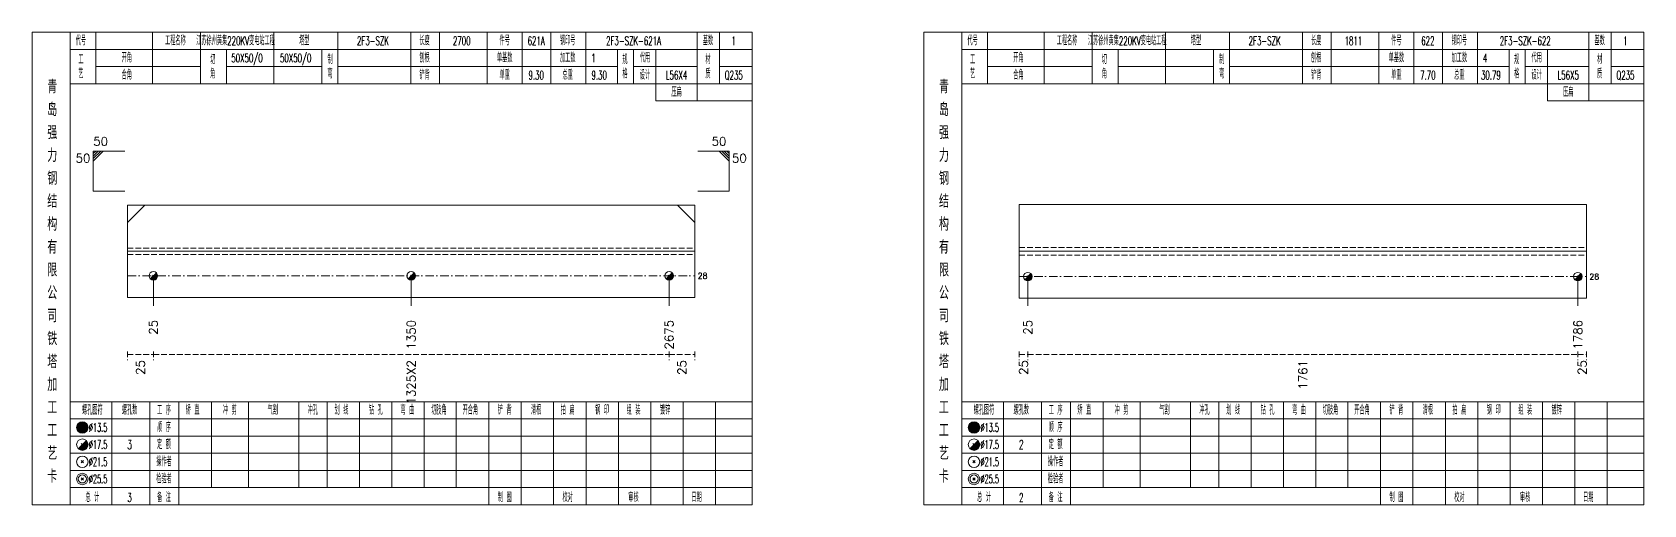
# Model space of a CAD drawing. Extents: x 0 to 4623, y -1159 to 4890.
# Drawn here: x 623 to 1186, y 1800 to 1965 of the extents above; entities that cross this region are included whole.
import ezdxf
from ezdxf.enums import TextEntityAlignment as Align

# ---------------------------------------------------------------- set-up
doc = ezdxf.new("R2010")
doc.units = 0
doc.header["$MEASUREMENT"] = 0
doc.linetypes.add('一点画线', pattern=[5.2, 3, -1, 0.2, -1])
doc.linetypes.add('虚线', pattern=[2.75, 2, -0.75])
doc.layers.get('0').update_dxf_attribs({"linetype": 'CONTINUOUS', "lineweight": 25})
for name, color, linetype, lineweight in [('1', 7, 'CONTINUOUS', 25), ('4', 7, 'CONTINUOUS', 25), ('5', 7, 'CONTINUOUS', 25)]:
    doc.layers.add(name, color=color, linetype=linetype, lineweight=lineweight)
doc.styles.get("Standard").update_dxf_attribs({"font": 'simplex.shx', "width": 0.7, "height": 3, "bigfont": 'gbhzfs.shx'})

# ---------------------------------------------------------------- blocks, each defined once
blk = doc.blocks.new('孔17.5')
at = {"layer": '5', "color": 7, "linetype": 'Continuous', "lineweight": 13}
for p, q in [((-0.707, -0.707), (0.707, 0.707)), ((-0.2, 0.2), (0.2, -0.2))]:
    blk.add_line(p, q, dxfattribs=at)
blk.add_circle((0, 0), 1, dxfattribs=at)
for radius in [0.9, 0.8, 0.7, 0.6, 0.5, 0.4, 0.3, 0.2, 0.1]:
    blk.add_arc((0, 0), radius, 225, 45, dxfattribs=at)

msp = doc.modelspace()

# ---------------------------------------------------------------- linework, layer by layer
at = {"color": 7, "linetype": 'Continuous', "lineweight": 13}
for p, q in [((644.1, 1923.5), (655.1, 1923.5)), ((644.1, 1909.5), (644.1, 1923.5)), ((644.975, 1923.5), (644.1, 1922.625)), ((645.85, 1923.5), (644.1, 1921.75)), ((646.725, 1923.5), (644.1, 1920.875)), ((647.6, 1923.5), (644.1, 1920)), ((866.2, 1923.5), (855.2, 1923.5)), ((862.7, 1923.5), (866.2, 1920)), ((863.575, 1923.5), (866.2, 1920.875)), ((864.45, 1923.5), (866.2, 1921.75)), ((865.325, 1923.5), (866.2, 1922.625)), ((866.2, 1909.5), (866.2, 1923.5)), ((644.1, 1909.5), (655.1, 1909.5)), ((866.2, 1909.5), (855.2, 1909.5)), ((656.1, 1898.571), (662.1, 1904.571)), ((854.2, 1898.571), (848.2, 1904.571)), ((665.1, 1879.929), (665.1, 1869.5)), ((755.15, 1879.929), (755.15, 1869.5)), ((845.2, 1879.929), (845.2, 1869.5)), ((970.5, 1879.661), (970.5, 1869.5)), ((1162.6, 1879.661), (1162.6, 1869.5))]:
    msp.add_line(p, q, dxfattribs=at)
at = {"color": 7, "linetype": 'Continuous', "lineweight": 18}
for p, q in [((656.1, 1904.571), (656.1, 1872.429)), ((656.1, 1904.571), (854.2, 1904.571)), ((854.2, 1904.571), (854.2, 1872.429)), ((967.5, 1904.839), (967.5, 1872.161)), ((967.5, 1904.839), (1165.6, 1904.839)), ((1165.6, 1904.839), (1165.6, 1872.161)), ((656.1, 1888.5), (854.2, 1888.5)), ((967.5, 1888.5), (1165.6, 1888.5))]:
    msp.add_line(p, q, dxfattribs=at)
at = {"color": 1, "linetype": '虚线', "lineweight": 18}
for p, q in [((656.1, 1889.571), (854.2, 1889.571)), ((656.1, 1887.429), (854.2, 1887.429)), ((967.5, 1889.839), (1165.6, 1889.839)), ((967.5, 1887.161), (1165.6, 1887.161))]:
    msp.add_line(p, q, dxfattribs=at)
at = {"color": 3, "linetype": '一点画线', "lineweight": 13}
for p, q in [((656.1, 1879.929), (854.2, 1879.929)), ((967.5, 1879.661), (1165.6, 1879.661))]:
    msp.add_line(p, q, dxfattribs=at)
at = {"color": 8, "linetype": '虚线', "lineweight": 9}
for p, q in [((656.1, 1853.5), (656.1, 1850.5)), ((656.1, 1852.5), (665.1, 1852.5)), ((665.1, 1853.5), (665.1, 1850.5)), ((665.1, 1853.5), (665.1, 1850.5)), ((665.1, 1852.5), (845.2, 1852.5)), ((845.2, 1853.5), (845.2, 1850.5)), ((845.2, 1853.5), (845.2, 1850.5)), ((845.2, 1852.5), (854.2, 1852.5)), ((854.2, 1853.5), (854.2, 1850.5)), ((967.5, 1853.5), (967.5, 1850.5)), ((967.5, 1852.5), (970.5, 1852.5)), ((970.5, 1853.5), (970.5, 1850.5)), ((970.5, 1853.5), (970.5, 1850.5)), ((970.5, 1852.5), (1162.6, 1852.5)), ((1162.6, 1853.5), (1162.6, 1850.5)), ((1162.6, 1853.5), (1162.6, 1850.5)), ((1162.6, 1852.5), (1165.6, 1852.5)), ((1165.6, 1853.5), (1165.6, 1850.5))]:
    msp.add_line(p, q, dxfattribs=at)
at = {"layer": '1', "color": 7, "linetype": 'Continuous', "lineweight": 18}
for p, q in [((656.1, 1872.429), (854.2, 1872.429)), ((967.5, 1872.161), (1165.6, 1872.161))]:
    msp.add_line(p, q, dxfattribs=at)
at = {"layer": '4', "color": 1, "linetype": 'Continuous', "lineweight": 18}
for p, q in [((636.1, 1800), (636.1, 1965)), ((645, 1947), (645, 1965)), ((664.8, 1947), (664.8, 1965)), ((681.6, 1947), (681.6, 1965)), ((707.2, 1947), (707.2, 1965)), ((729.5, 1947), (729.5, 1965)), ((755, 1947), (755, 1965)), ((765, 1947), (765, 1965)), ((781.7, 1947), (781.7, 1965)), ((793.9, 1947), (793.9, 1965)), ((803.9, 1947), (803.9, 1965)), ((816.1, 1947), (816.1, 1965)), ((855, 1941), (855, 1965)), ((862.8, 1947), (862.8, 1965)), ((947.5, 1800), (947.5, 1965)), ((956.4, 1947), (956.4, 1965)), ((976.2, 1947), (976.2, 1965)), ((993, 1947), (993, 1965)), ((1018.6, 1947), (1018.6, 1965)), ((1040.9, 1947), (1040.9, 1965)), ((1066.4, 1947), (1066.4, 1965)), ((1076.4, 1947), (1076.4, 1965)), ((1093.1, 1947), (1093.1, 1965)), ((1105.3, 1947), (1105.3, 1965)), ((1115.3, 1947), (1115.3, 1965)), ((1127.5, 1947), (1127.5, 1965)), ((1166.4, 1941), (1166.4, 1965)), ((1174.2, 1947), (1174.2, 1965)), ((636.1, 1959), (874.2, 1959)), ((690.6, 1947), (690.6, 1959)), ((723.9, 1947), (723.9, 1959)), ((827.2, 1947), (827.2, 1959)), ((832.8, 1947), (832.8, 1959)), ((840.6, 1941), (840.6, 1959)), ((947.5, 1959), (1185.6, 1959)), ((1002, 1947), (1002, 1959)), ((1035.3, 1947), (1035.3, 1959)), ((1138.6, 1947), (1138.6, 1959)), ((1144.2, 1947), (1144.2, 1959)), ((1152, 1941), (1152, 1959)), ((645, 1953), (681.6, 1953)), ((690.6, 1953), (723.9, 1953)), ((729.5, 1953), (827.2, 1953)), ((832.8, 1953), (855, 1953)), ((862.8, 1953), (874.2, 1953)), ((956.4, 1953), (993, 1953)), ((1002, 1953), (1035.3, 1953)), ((1040.9, 1953), (1138.6, 1953)), ((1144.2, 1953), (1166.4, 1953)), ((1174.2, 1953), (1185.6, 1953)), ((636.1, 1947), (874.2, 1947)), ((947.5, 1947), (1185.6, 1947)), ((840.6, 1941), (874.2, 1941)), ((1152, 1941), (1185.6, 1941)), ((636.1, 1836), (874.2, 1836)), ((650.6, 1800), (650.6, 1836)), ((663.9, 1800), (663.9, 1836)), ((674, 1800), (674, 1836)), ((685.4, 1806), (685.4, 1836)), ((698.3, 1806), (698.3, 1836)), ((715.9, 1806), (715.9, 1836)), ((725.8, 1806), (725.8, 1836)), ((737.1, 1806), (737.1, 1836)), ((748.4, 1806), (748.4, 1836)), ((759.7, 1806), (759.7, 1836)), ((770.9, 1806), (770.9, 1836)), ((782.3, 1806), (782.3, 1836)), ((793.6, 1806), (793.6, 1836)), ((804.9, 1806), (804.9, 1836)), ((816.2, 1806), (816.2, 1836)), ((827.5, 1806), (827.5, 1836)), ((838.8, 1806), (838.8, 1836)), ((850.1, 1806), (850.1, 1836)), ((861.4, 1806), (861.4, 1836)), ((947.5, 1836), (1185.6, 1836)), ((962, 1800), (962, 1836)), ((975.3, 1800), (975.3, 1836)), ((985.4, 1800), (985.4, 1836)), ((996.8, 1806), (996.8, 1836)), ((1009.7, 1806), (1009.7, 1836)), ((1027.3, 1806), (1027.3, 1836)), ((1037.2, 1806), (1037.2, 1836)), ((1048.5, 1806), (1048.5, 1836)), ((1059.8, 1806), (1059.8, 1836)), ((1071.1, 1806), (1071.1, 1836)), ((1082.3, 1806), (1082.3, 1836)), ((1093.7, 1806), (1093.7, 1836)), ((1105, 1806), (1105, 1836)), ((1116.3, 1806), (1116.3, 1836)), ((1127.6, 1806), (1127.6, 1836)), ((1138.9, 1806), (1138.9, 1836)), ((1150.2, 1806), (1150.2, 1836)), ((1161.5, 1806), (1161.5, 1836)), ((1172.8, 1806), (1172.8, 1836)), ((636.1, 1830), (874.2, 1830)), ((947.5, 1830), (1185.6, 1830)), ((636.1, 1824), (874.2, 1824)), ((947.5, 1824), (1185.6, 1824)), ((636.1, 1818), (874.2, 1818)), ((947.5, 1818), (1185.6, 1818)), ((636.1, 1812), (874.2, 1812)), ((947.5, 1812), (1185.6, 1812)), ((636.1, 1806), (874.2, 1806)), ((782.3, 1800), (782.3, 1806)), ((793.6, 1800), (793.6, 1806)), ((804.9, 1800), (804.9, 1806)), ((816.2, 1800), (816.2, 1806)), ((827.5, 1800), (827.5, 1806)), ((838.8, 1800), (838.8, 1806)), ((850.1, 1800), (850.1, 1806)), ((861.4, 1800), (861.4, 1806)), ((947.5, 1806), (1185.6, 1806)), ((1093.7, 1800), (1093.7, 1806)), ((1105, 1800), (1105, 1806)), ((1116.3, 1800), (1116.3, 1806)), ((1127.6, 1800), (1127.6, 1806)), ((1138.9, 1800), (1138.9, 1806)), ((1150.2, 1800), (1150.2, 1806)), ((1161.5, 1800), (1161.5, 1806)), ((1172.8, 1800), (1172.8, 1806))]:
    msp.add_line(p, q, dxfattribs=at)
at = {"layer": '4', "color": 7, "linetype": 'Continuous', "lineweight": 13}
for p, q in [((640.1, 1826.8), (640.5, 1827.2)), ((640.5, 1826.8), (640.1, 1827.2)), ((951.5, 1826.8), (951.9, 1827.2)), ((951.9, 1826.8), (951.5, 1827.2)), ((638.886, 1819.586), (641.714, 1822.414)), ((639.9, 1821.4), (640.7, 1820.6)), ((950.286, 1819.586), (953.114, 1822.414)), ((951.3, 1821.4), (952.1, 1820.6)), ((639.9, 1814.6), (640.7, 1815.4)), ((639.9, 1815.4), (640.7, 1814.6)), ((951.3, 1814.6), (952.1, 1815.4)), ((951.3, 1815.4), (952.1, 1814.6)), ((639.9, 1808.6), (640.7, 1809.4)), ((639.9, 1809.4), (640.7, 1808.6)), ((951.3, 1808.6), (952.1, 1809.4)), ((951.3, 1809.4), (952.1, 1808.6))]:
    msp.add_line(p, q, dxfattribs=at)
at = {"layer": '4', "color": 1, "linetype": 'Continuous', "lineweight": 18}
for points in [[(622.8, 1965), (622.8, 1800), (874.2, 1800), (874.2, 1965)], [(934.2, 1965), (934.2, 1800), (1185.6, 1800), (1185.6, 1965)]]:
    msp.add_lwpolyline(points, close=True, dxfattribs=at)
at = {"layer": '4', "color": 7, "linetype": 'Continuous', "lineweight": 13}
for centre, radius in [((640.3, 1827), 2), ((640.3, 1827), 1.8), ((640.3, 1827), 1.6), ((640.3, 1827), 1.4), ((640.3, 1827), 1.2), ((640.3, 1827), 1), ((640.3, 1827), 0.8), ((640.3, 1827), 0.6), ((640.3, 1827), 0.4), ((640.3, 1827), 0.2), ((951.7, 1827), 2), ((951.7, 1827), 1.8), ((951.7, 1827), 1.6), ((951.7, 1827), 1.4), ((951.7, 1827), 1.2), ((951.7, 1827), 1), ((951.7, 1827), 0.8), ((951.7, 1827), 0.6), ((951.7, 1827), 0.4), ((951.7, 1827), 0.2), ((640.3, 1821), 2), ((951.7, 1821), 2), ((640.3, 1815), 2), ((951.7, 1815), 2), ((640.3, 1809), 2), ((640.3, 1809), 1.4), ((951.7, 1809), 2), ((951.7, 1809), 1.4)]:
    msp.add_circle(centre, radius, dxfattribs=at)
for centre, radius in [((640.3, 1821), 1.8), ((640.3, 1821), 1.6), ((640.3, 1821), 1.4), ((640.3, 1821), 1.2), ((640.3, 1821), 1), ((640.3, 1821), 0.8), ((640.3, 1821), 0.6), ((640.3, 1821), 0.4), ((640.3, 1821), 0.2), ((951.7, 1821), 1.8), ((951.7, 1821), 1.6), ((951.7, 1821), 1.4), ((951.7, 1821), 1.2), ((951.7, 1821), 1), ((951.7, 1821), 0.8), ((951.7, 1821), 0.6), ((951.7, 1821), 0.4), ((951.7, 1821), 0.2)]:
    msp.add_arc(centre, radius, 225, 45, dxfattribs=at)

# ---------------------------------------------------------------- block references
at = {"layer": '1', "color": 7, "linetype": 'Continuous', "lineweight": 13, "xscale": 1.5, "yscale": 1.5, "zscale": 1.5}
for p in [(665.1, 1879.929), (755.15, 1879.929), (845.2, 1879.929), (970.5, 1879.661), (1162.6, 1879.661)]:
    msp.add_blockref('孔17.5', p, dxfattribs=at)

# ---------------------------------------------------------------- texts
at = {"color": 7, "linetype": 'Continuous', "lineweight": 13}
msp.add_text('50', height=3, dxfattribs=at).set_placement((644.1, 1924.5), align=Align.BOTTOM_LEFT)
msp.add_text('50', height=3, dxfattribs=at).set_placement((865.2, 1924.5), align=Align.BOTTOM_RIGHT)
msp.add_text('50', height=3, dxfattribs=at).set_placement((643.1, 1922.5), align=Align.TOP_RIGHT)
msp.add_text('50', height=3, dxfattribs=at).set_placement((867.2, 1922.5), align=Align.TOP_LEFT)
for p in [(855.2, 1879.929), (1166.6, 1879.661)]:
    msp.add_text('28', height=2, dxfattribs=at).set_placement(p, align=Align.MIDDLE_LEFT)
at = {"color": 8, "linetype": 'Continuous', "lineweight": 9}
for s, p in [('25', (660.6, 1850.5)), ('1325X2', (755.15, 1850.5)), ('25', (849.7, 1850.5)), ('25', (969, 1850.5)), ('1761', (1066.55, 1850.5)), ('25', (1164.1, 1850.5))]:
    msp.add_text(s, height=3, rotation=90, dxfattribs=at).set_placement(p, align=Align.MIDDLE_RIGHT)
at = {"layer": '1', "color": 7, "linetype": 'Continuous', "lineweight": 13}
for s, p in [('25', (665.1, 1864.5)), ('1350', (755.15, 1864.5)), ('2675', (845.2, 1864.5)), ('25', (970.5, 1864.5)), ('1786', (1162.6, 1864.5))]:
    msp.add_text(s, height=3, rotation=90, dxfattribs=at).set_placement(p, align=Align.MIDDLE_RIGHT)
at = {"layer": '4', "color": 1, "linetype": 'Continuous', "lineweight": 13}
for s, height, width, p in [('代号', 3, 0.6, (639.8, 1962)), ('工程名称', 3, 0.6, (672.8, 1962)), ('江苏徐州黄集220KV变电站工程', 3, 0.6, (693.8, 1962)), ('塔型', 3, 0.6, (717.8, 1962)), ('2F3-SZK', 3, 0.6, (741.8, 1962)), ('长度', 3, 0.6, (759.8, 1962)), ('2700', 3, 0.6, (772.8, 1962)), ('件号', 3, 0.6, (787.8, 1962)), ('621A', 3, 0.6, (798.8, 1962)), ('钢印号', 3, 0.6, (809.8, 1962)), ('2F3-SZK-621A', 3, 0.6, (832.8, 1962)), ('基数', 3, 0.6, (858.8, 1962)), ('1', 3, 0.6, (867.8, 1962)), ('代号', 3, 0.6, (951.2, 1962)), ('工程名称', 3, 0.6, (984.2, 1962)), ('江苏徐州黄集220KV变电站工程', 3, 0.6, (1005.2, 1962)), ('塔型', 3, 0.6, (1029.2, 1962)), ('2F3-SZK', 3, 0.6, (1053.2, 1962)), ('长度', 3, 0.6, (1071.2, 1962)), ('1811', 3, 0.6, (1084.2, 1962)), ('件号', 3, 0.6, (1099.2, 1962)), ('622', 3, 0.6, (1110.2, 1962)), ('钢印号', 3, 0.6, (1121.2, 1962)), ('2F3-SZK-622', 3, 0.6, (1144.2, 1962)), ('基数', 3, 0.6, (1170.2, 1962)), ('1', 3, 0.6, (1179.2, 1962)), ('工', 3, 0.6, (639.8, 1955.4)), ('开角', 3, 0.6, (655.8, 1956)), ('切', 3, 0.6, (685.8, 1955.4)), ('50X50/0', 3, 0.6, (697.8, 1956)), ('50X50/0', 3, 0.6, (714.8, 1956)), ('制', 3, 0.6, (726.8, 1955.4)), ('刨根', 3, 0.6, (759.8, 1956)), ('单基数', 3, 0.6, (787.8, 1956)), ('加工数', 3, 0.6, (809.8, 1956)), ('1', 3, 0.6, (818.8, 1956)), ('规', 3, 0.6, (829.8, 1955.4)), ('代用', 3, 0.6, (836.8, 1956)), ('材', 3, 0.6, (858.8, 1955.4)), ('工', 3, 0.6, (951.2, 1955.4)), ('开角', 3, 0.6, (967.2, 1956)), ('切', 3, 0.6, (997.2, 1955.4)), ('制', 3, 0.6, (1038.2, 1955.4)), ('刨根', 3, 0.6, (1071.2, 1956)), ('单基数', 3, 0.6, (1099.2, 1956)), ('加工数', 3, 0.6, (1121.2, 1956)), ('4', 3, 0.6, (1130.2, 1956)), ('规', 3, 0.6, (1141.2, 1955.4)), ('代用', 3, 0.6, (1148.2, 1956)), ('材', 3, 0.6, (1170.2, 1955.4)), ('青', 4.6, 0.8, (629.8, 1946)), ('艺', 3, 0.6, (639.8, 1950.4)), ('合角', 3, 0.6, (655.8, 1950)), ('角', 3, 0.6, (685.8, 1950.4)), ('弯', 3, 0.6, (726.8, 1950.4)), ('铲背', 3, 0.6, (759.8, 1950)), ('单重', 3, 0.6, (787.8, 1950)), ('9.30', 3, 0.6, (798.8, 1950)), ('总重', 3, 0.6, (809.8, 1950)), ('9.30', 3, 0.6, (820.8, 1950)), ('格', 3, 0.6, (829.8, 1950.4)), ('设计', 3, 0.6, (836.8, 1950)), ('L56X4', 3, 0.6, (847.8, 1950)), ('质', 3, 0.6, (858.8, 1950.4)), ('Q235', 3, 0.6, (867.8, 1950)), ('青', 4.6, 0.8, (941.2, 1946)), ('艺', 3, 0.6, (951.2, 1950.4)), ('合角', 3, 0.6, (967.2, 1950)), ('角', 3, 0.6, (997.2, 1950.4)), ('弯', 3, 0.6, (1038.2, 1950.4)), ('铲背', 3, 0.6, (1071.2, 1950)), ('单重', 3, 0.6, (1099.2, 1950)), ('7.70', 3, 0.6, (1110.2, 1950)), ('总重', 3, 0.6, (1121.2, 1950)), ('30.79', 3, 0.6, (1132.2, 1950)), ('格', 3, 0.6, (1141.2, 1950.4)), ('设计', 3, 0.6, (1148.2, 1950)), ('L56X5', 3, 0.6, (1159.2, 1950)), ('质', 3, 0.6, (1170.2, 1950.4)), ('Q235', 3, 0.6, (1179.2, 1950)), ('压扁', 3, 0.6, (847.8, 1944)), ('压扁', 3, 0.6, (1159.2, 1944)), ('岛', 4.6, 0.8, (629.8, 1938)), ('岛', 4.6, 0.8, (941.2, 1938)), ('强', 4.6, 0.8, (629.8, 1930)), ('强', 4.6, 0.8, (941.2, 1930)), ('力', 4.6, 0.8, (629.8, 1922)), ('力', 4.6, 0.8, (941.2, 1922)), ('钢', 4.6, 0.8, (629.8, 1914)), ('钢', 4.6, 0.8, (941.2, 1914)), ('结', 4.6, 0.8, (629.8, 1906)), ('结', 4.6, 0.8, (941.2, 1906)), ('构', 4.6, 0.8, (629.8, 1898)), ('构', 4.6, 0.8, (941.2, 1898)), ('有', 4.6, 0.8, (629.8, 1890)), ('有', 4.6, 0.8, (941.2, 1890)), ('限', 4.6, 0.8, (629.8, 1882)), ('限', 4.6, 0.8, (941.2, 1882)), ('公', 4.6, 0.8, (629.8, 1874)), ('公', 4.6, 0.8, (941.2, 1874)), ('司', 4.6, 0.8, (629.8, 1866)), ('司', 4.6, 0.8, (941.2, 1866)), ('铁', 4.6, 0.8, (629.8, 1858)), ('铁', 4.6, 0.8, (941.2, 1858)), ('塔', 4.6, 0.8, (629.8, 1850)), ('塔', 4.6, 0.8, (941.2, 1850)), ('加', 4.6, 0.8, (629.8, 1842)), ('加', 4.6, 0.8, (941.2, 1842)), ('工', 4.6, 0.8, (629.8, 1834)), ('螺孔图符', 3, 0.6, (643.8, 1833)), ('螺孔数', 3, 0.6, (656.8, 1833)), ('工 序', 3, 0.6, (668.8, 1833)), ('矫 直', 3, 0.6, (678.8, 1833)), ('冲 剪', 3, 0.6, (691.8, 1833)), ('气割', 3, 0.6, (706.8, 1833)), ('冲孔', 3, 0.6, (720.8, 1833)), ('划 线', 3, 0.6, (730.8, 1833)), ('钻 孔', 3, 0.6, (742.8, 1833)), ('弯 曲', 3, 0.6, (753.8, 1833)), ('切肢角', 3, 0.6, (764.8, 1833)), ('开合角', 3, 0.6, (775.8, 1833)), ('铲 背', 3, 0.6, (787.8, 1833)), ('清根', 3, 0.6, (798.8, 1833)), ('拍 扁', 3, 0.6, (809.8, 1833)), ('钢 印', 3, 0.6, (821.8, 1833)), ('组 装', 3, 0.6, (832.8, 1833)), ('镀锌', 3, 0.6, (843.8, 1833)), ('工', 4.6, 0.8, (941.2, 1834)), ('螺孔图符', 3, 0.6, (955.2, 1833)), ('螺孔数', 3, 0.6, (968.2, 1833)), ('工 序', 3, 0.6, (980.2, 1833)), ('矫 直', 3, 0.6, (990.2, 1833)), ('冲 剪', 3, 0.6, (1003.2, 1833)), ('气割', 3, 0.6, (1018.2, 1833)), ('冲孔', 3, 0.6, (1032.2, 1833)), ('划 线', 3, 0.6, (1042.2, 1833)), ('钻 孔', 3, 0.6, (1054.2, 1833)), ('弯 曲', 3, 0.6, (1065.2, 1833)), ('切肢角', 3, 0.6, (1076.2, 1833)), ('开合角', 3, 0.6, (1087.2, 1833)), ('铲 背', 3, 0.6, (1099.2, 1833)), ('清根', 3, 0.6, (1110.2, 1833)), ('拍 扁', 3, 0.6, (1121.2, 1833)), ('钢 印', 3, 0.6, (1133.2, 1833)), ('组 装', 3, 0.6, (1144.2, 1833)), ('镀锌', 3, 0.6, (1155.2, 1833)), ('工', 4.6, 0.8, (629.8, 1826)), ('%%C13.5', 3, 0.5, (645.8, 1827)), ('顺 序', 3, 0.6, (668.8, 1827)), ('工', 4.6, 0.8, (941.2, 1826)), ('%%C13.5', 3, 0.5, (957.2, 1827)), ('顺 序', 3, 0.6, (980.2, 1827)), ('艺', 4.6, 0.8, (629.8, 1818)), ('%%C17.5', 3, 0.5, (645.8, 1821)), ('3', 3.2, 0.6, (656.8, 1821)), ('定 额', 3, 0.6, (668.8, 1821)), ('艺', 4.6, 0.8, (941.2, 1818)), ('%%C17.5', 3, 0.5, (957.2, 1821)), ('2', 3.2, 0.6, (968.2, 1821)), ('定 额', 3, 0.6, (980.2, 1821)), ('卡', 4.6, 0.8, (629.8, 1810)), ('%%C21.5', 3, 0.5, (645.8, 1815)), ('操作者', 3, 0.6, (668.8, 1815)), ('卡', 4.6, 0.8, (941.2, 1810)), ('%%C21.5', 3, 0.5, (957.2, 1815)), ('操作者', 3, 0.6, (980.2, 1815)), ('%%C25.5', 3, 0.5, (645.8, 1809)), ('检验者', 3, 0.6, (668.8, 1809)), ('%%C25.5', 3, 0.5, (957.2, 1809)), ('检验者', 3, 0.6, (980.2, 1809)), ('总 计', 3, 0.6, (643.8, 1802.5)), ('3', 3, 0.6, (656.8, 1802.5)), ('备 注', 3, 0.6, (668.8, 1802.5)), ('制 图', 3, 0.6, (787.8, 1802.5)), ('校对', 3, 0.6, (809.8, 1802.5)), ('审核', 3, 0.6, (832.8, 1802.5)), ('日期', 3, 0.6, (854.8, 1802.5)), ('总 计', 3, 0.6, (955.2, 1802.5)), ('2', 3, 0.6, (968.2, 1802.5)), ('备 注', 3, 0.6, (980.2, 1802.5)), ('制 图', 3, 0.6, (1099.2, 1802.5)), ('校对', 3, 0.6, (1121.2, 1802.5)), ('审核', 3, 0.6, (1144.2, 1802.5)), ('日期', 3, 0.6, (1166.2, 1802.5))]:
    msp.add_text(s, height=height, dxfattribs=dict(at, width=width)).set_placement(p, align=Align.MIDDLE_CENTER)

doc.saveas('drawing.dxf')
